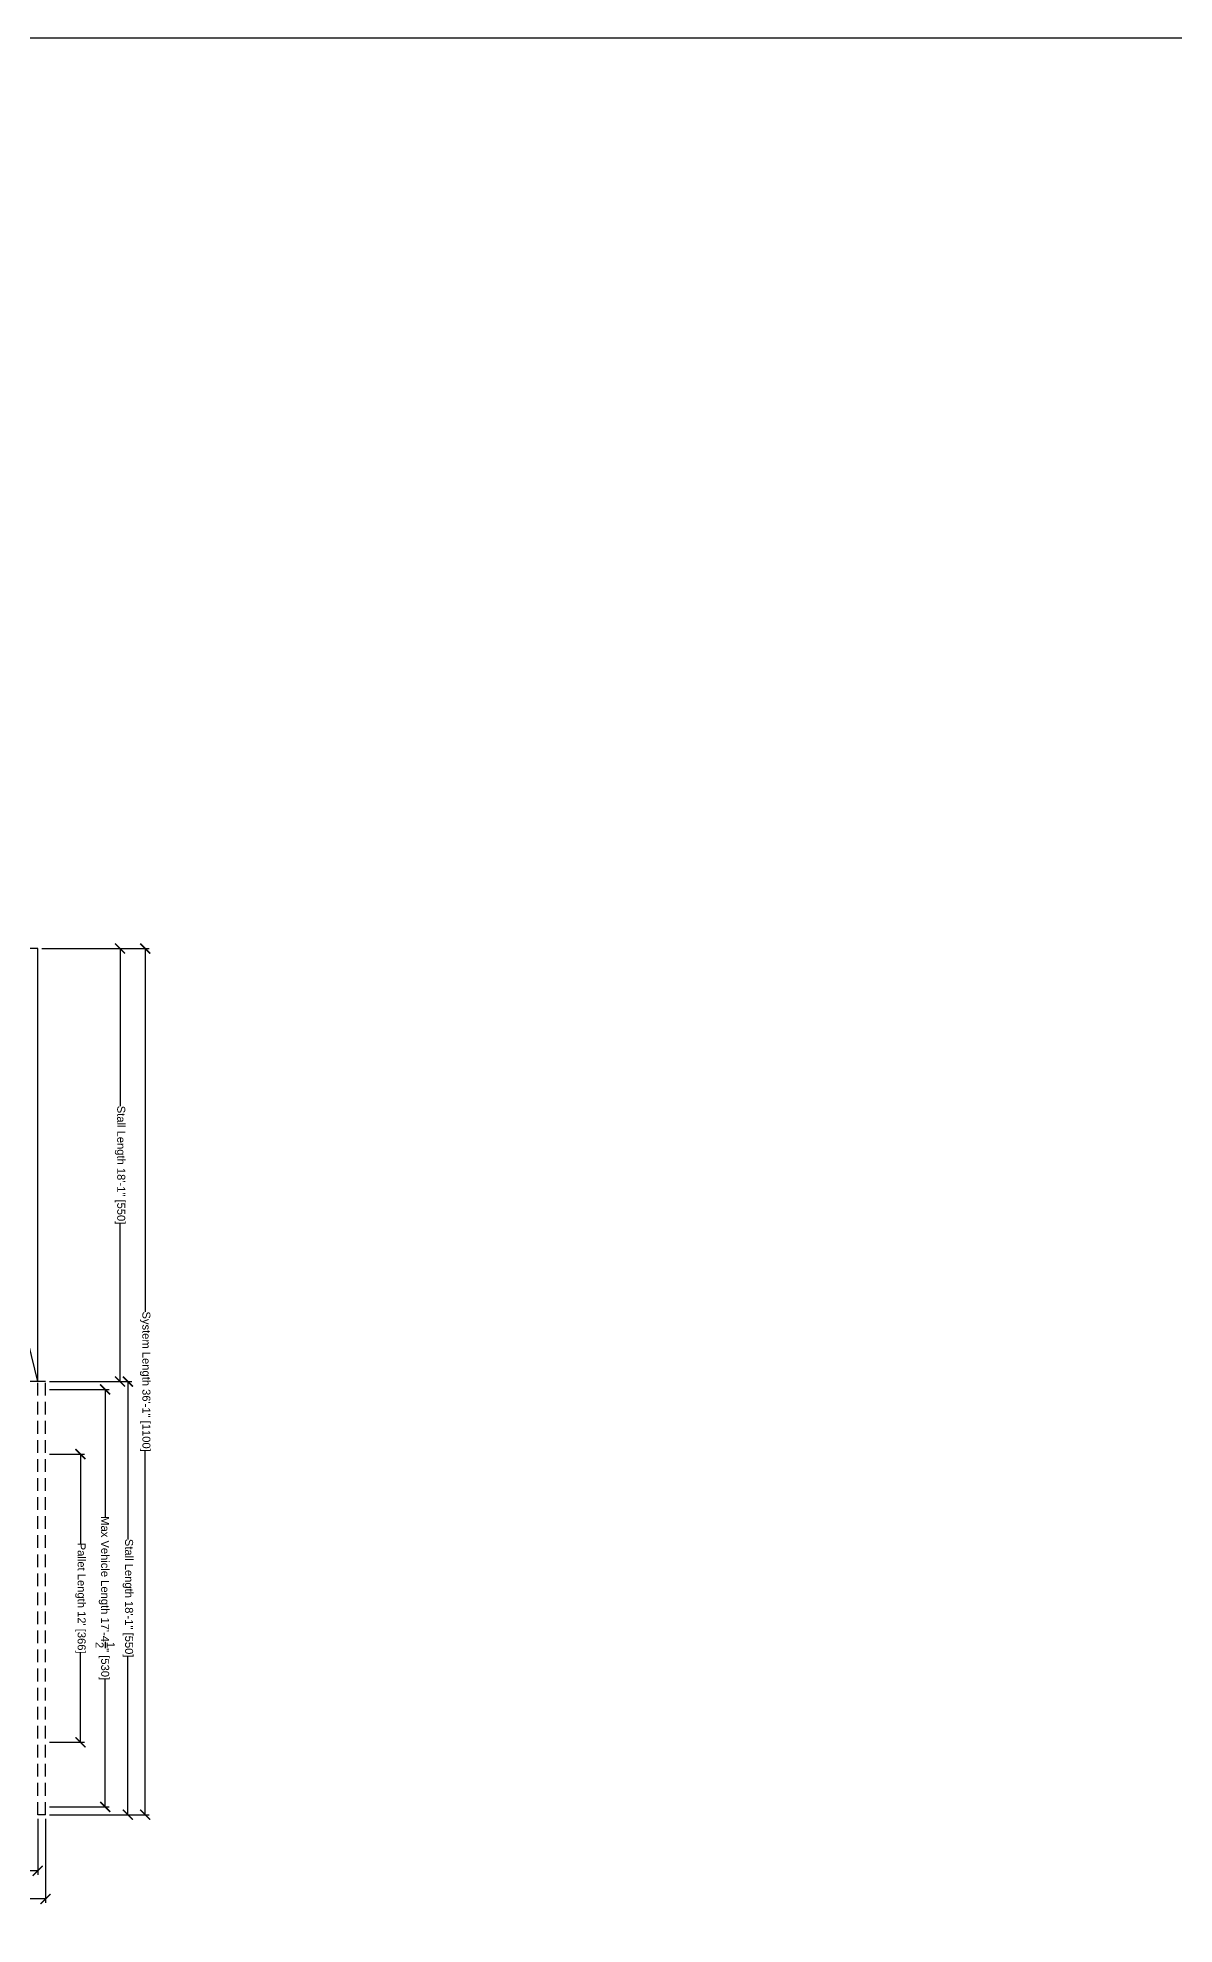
# Model space of a CAD drawing. Extents: x -210816 to 22943, y 10566 to 41486.
# Drawn here: x 20650 to 21218, y 16420 to 17363 of the extents above; entities that cross this region are included whole.
import ezdxf

# ---------------------------------------------------------------- set-up
doc = ezdxf.new("R2010")
doc.units = 0
doc.header["$MEASUREMENT"] = 0
doc.linetypes.add('HIDDEN', pattern=[9.525, 6.35, -3.175])
doc.layers.get('0').update_dxf_attribs({"linetype": 'CONTINUOUS'})
doc.layers.get('DEFPOINTS').update_dxf_attribs({"linetype": 'CONTINUOUS'})
doc.layers.add('DIM', color=6, linetype='CONTINUOUS')
doc.layers.add('KLAUS', color=30, linetype='CONTINUOUS')
doc.styles.get("Standard").update_dxf_attribs({"font": 'arial.ttf'})
doc.dimstyles.get("Standard").update_dxf_attribs({"dimtxt": 5, "dimasz": 5, "dimexe": 2, "dimexo": 2, "dimgap": 0.09, "dimtad": 0, "dimtih": 1, "dimtoh": 1, "dimdec": 1, "dimzin": 0, "dimdsep": 46, "dimlunit": 4, "dimtxsty": 'Standard', "dimblk": 'ARCHTICK', "dimcen": -0.09, "dimadec": 0, "dimazin": 0, "dimtfac": 1, "dimtdec": 4, "dimtofl": 0, "dimtmove": 0, "dimatfit": 3, "dimldrblk": 'ARCHTICK', "dimfxl": 1, "dimtolj": 1, "dimtzin": 0, "dimarcsym": 0})

# ---------------------------------------------------------------- blocks, each defined once
blk = doc.blocks.new('A$C19511')
at = {"layer": 'KLAUS', "linetype": 'HIDDEN'}
for p, q in [((0, 0), (0, 216.535)), ((3.937, 216.535), (0, 216.535)), ((3.937, 0), (3.937, 216.535)), ((3.937, 0), (0, 0))]:
    blk.add_line(p, q, dxfattribs=at)
blk = doc.blocks.new('A$C12488')
for p, q in [((0, 0), (0, 216.53)), ((105.51, 216.53), (0, 216.53)), ((48.73, 200.03), (52.76, 216.53)), ((56.78, 200.03), (52.76, 216.53)), ((105.51, 0), (105.51, 216.53)), ((93.43, 200.03), (12.08, 200.03)), ((12.08, 190.33), (12.08, 200.03)), ((14.3, 197.32), (12.08, 200.03)), ((91.21, 197.32), (93.43, 200.03)), ((93.43, 190.33), (93.43, 200.03)), ((0, 0), (46.37, 190.33)), ((14.3, 193.03), (12.08, 190.33)), ((93.43, 190.33), (12.08, 190.33)), ((14.3, 193.03), (14.3, 197.32)), ((91.21, 197.32), (14.3, 197.32)), ((91.21, 193.03), (14.3, 193.03)), ((105.51, 0), (59.14, 190.33)), ((91.21, 193.03), (91.21, 197.32)), ((91.21, 193.03), (93.43, 190.33)), ((105.51, 0), (0, 0))]:
    blk.add_line(p, q)
blk = doc.blocks.new('_ARCHTICK')
at = {"color": 0, "linetype": 'ByBlock', "const_width": 0.15}
blk.add_lwpolyline([(-0.5, -0.5), (0.5, 0.5)], dxfattribs=at)
blk = doc.blocks.new('*D18121')
at = {"layer": 'DEFPOINTS', "color": 0}
for p in [(20654.05, 16654.98), (20654.05, 16510.88), (20671.47, 16510.88)]:
    blk.add_point(p, dxfattribs=at)
at = {"layer": 'DIM', "color": 0, "lineweight": -2}
for p, q in [((20656.05, 16654.98), (20673.47, 16654.98)), ((20671.47, 16654.98), (20671.47, 16610.32)), ((20671.47, 16510.88), (20671.47, 16555.55)), ((20656.05, 16510.88), (20673.47, 16510.88))]:
    blk.add_line(p, q, dxfattribs=at)
at = {"layer": 'DIM', "color": 0, "lineweight": -2, "xscale": 5, "yscale": 5, "zscale": 5}
for p, rotation in [((20671.47, 16654.98), 90), ((20671.47, 16510.88), 270)]:
    blk.add_blockref('_ARCHTICK', p, dxfattribs=dict(at, rotation=rotation))
at = {"layer": 'DIM', "color": 0, "insert": (20671.47, 16582.93), "char_height": 4, "attachment_point": 5, "rotation": 270}
blk.add_mtext("\\A1;Pallet Length 12' [366]", dxfattribs=at)
blk = doc.blocks.new('*D18122')
at = {"layer": 'DEFPOINTS', "color": 0}
for p in [(20654.05, 16687.26), (20654.05, 16478.6), (20683.83, 16478.6)]:
    blk.add_point(p, dxfattribs=at)
at = {"layer": 'DIM', "color": 0, "lineweight": -2}
for p, q in [((20656.05, 16687.26), (20685.83, 16687.26)), ((20683.83, 16687.26), (20683.83, 16623.49)), ((20683.83, 16478.6), (20683.83, 16542.37)), ((20656.05, 16478.6), (20685.83, 16478.6))]:
    blk.add_line(p, q, dxfattribs=at)
at = {"layer": 'DIM', "color": 0, "lineweight": -2, "xscale": 5, "yscale": 5, "zscale": 5}
for p, rotation in [((20683.83, 16687.26), 90), ((20683.83, 16478.6), 270)]:
    blk.add_blockref('_ARCHTICK', p, dxfattribs=dict(at, rotation=rotation))
at = {"layer": 'DIM', "color": 0, "insert": (20683.83, 16582.93), "char_height": 4, "attachment_point": 5, "rotation": 270}
blk.add_mtext('\\A1;Max Vehicle Length 17\'-4{\\H1.000000x;\\S1/2;}" [530]', dxfattribs=at)
blk = doc.blocks.new('*D18123')
at = {"layer": 'DEFPOINTS', "color": 0}
for p in [(20657.99, 16691.2), (20657.99, 16474.66), (20695.19, 16474.66)]:
    blk.add_point(p, dxfattribs=at)
at = {"layer": 'DIM', "color": 0, "lineweight": -2}
for p, q in [((20659.99, 16691.2), (20697.19, 16691.2)), ((20695.19, 16691.2), (20695.19, 16612.33)), ((20695.19, 16474.66), (20695.19, 16553.54)), ((20659.99, 16474.66), (20697.19, 16474.66))]:
    blk.add_line(p, q, dxfattribs=at)
at = {"layer": 'DIM', "color": 0, "lineweight": -2, "xscale": 5, "yscale": 5, "zscale": 5}
for p, rotation in [((20695.19, 16691.2), 90), ((20695.19, 16474.66), 270)]:
    blk.add_blockref('_ARCHTICK', p, dxfattribs=dict(at, rotation=rotation))
at = {"layer": 'DIM', "color": 0, "insert": (20695.19, 16582.93), "char_height": 4, "attachment_point": 5, "rotation": 270}
blk.add_mtext('\\A1;Stall Length 18\'-1" [550]', dxfattribs=at)
blk = doc.blocks.new('*D18124')
at = {"layer": 'DEFPOINTS', "color": 0}
for p in [(20650.12, 16907.73), (20654.05, 16691.2), (20691.25, 16691.2)]:
    blk.add_point(p, dxfattribs=at)
at = {"layer": 'DIM', "color": 0, "lineweight": -2}
for p, q in [((20652.12, 16907.73), (20693.25, 16907.73)), ((20691.25, 16907.73), (20691.25, 16828.86)), ((20691.25, 16691.2), (20691.25, 16770.07)), ((20656.05, 16691.2), (20693.25, 16691.2))]:
    blk.add_line(p, q, dxfattribs=at)
at = {"layer": 'DIM', "color": 0, "lineweight": -2, "xscale": 5, "yscale": 5, "zscale": 5}
for p, rotation in [((20691.25, 16907.73), 90), ((20691.25, 16691.2), 270)]:
    blk.add_blockref('_ARCHTICK', p, dxfattribs=dict(at, rotation=rotation))
at = {"layer": 'DIM', "color": 0, "insert": (20691.25, 16799.47), "char_height": 4, "attachment_point": 5, "rotation": 270}
blk.add_mtext('\\A1;Stall Length 18\'-1" [550]', dxfattribs=at)
blk = doc.blocks.new('*D18125')
at = {"layer": 'DEFPOINTS', "color": 0}
for p in [(20650.12, 16907.73), (20654.05, 16474.66), (20703.84, 16474.66)]:
    blk.add_point(p, dxfattribs=at)
at = {"layer": 'DIM', "color": 0, "lineweight": -2}
for p, q in [((20652.12, 16907.73), (20705.84, 16907.73)), ((20703.84, 16907.73), (20703.84, 16726.02)), ((20703.84, 16474.66), (20703.84, 16656.37)), ((20656.05, 16474.66), (20705.84, 16474.66))]:
    blk.add_line(p, q, dxfattribs=at)
at = {"layer": 'DIM', "color": 0, "lineweight": -2, "xscale": 5, "yscale": 5, "zscale": 5}
for p, rotation in [((20703.84, 16907.73), 90), ((20703.84, 16474.66), 270)]:
    blk.add_blockref('_ARCHTICK', p, dxfattribs=dict(at, rotation=rotation))
at = {"layer": 'DIM', "color": 0, "insert": (20703.84, 16691.2), "char_height": 4, "attachment_point": 5, "rotation": 270}
blk.add_mtext('\\A1;System Length 36\'-1" [1100]', dxfattribs=at)
blk = doc.blocks.new('*D18363')
at = {"layer": 'DEFPOINTS', "color": 0}
for p in [(20544.61, 16474.66), (20650.12, 16474.66), (20650.12, 16446.65)]:
    blk.add_point(p, dxfattribs=at)
at = {"layer": 'DIM', "color": 0, "lineweight": -2}
for p, q in [((20544.61, 16472.66), (20544.61, 16444.65)), ((20650.12, 16472.66), (20650.12, 16444.65)), ((20544.61, 16446.65), (20569.45, 16446.65)), ((20650.12, 16446.65), (20625.27, 16446.65))]:
    blk.add_line(p, q, dxfattribs=at)
at = {"layer": 'DIM', "color": 0, "lineweight": -2, "xscale": 5, "yscale": 5, "zscale": 5, "rotation": 180}
blk.add_blockref('_ARCHTICK', (20544.61, 16446.65), dxfattribs=at)
at = {"layer": 'DIM', "color": 0, "lineweight": -2, "xscale": 5, "yscale": 5, "zscale": 5}
blk.add_blockref('_ARCHTICK', (20650.12, 16446.65), dxfattribs=at)
at = {"layer": 'DIM', "color": 0, "insert": (20597.36, 16446.65), "char_height": 4, "attachment_point": 5}
blk.add_mtext('\\A1;Stall Width 8\'-9{\\H1.000000x;\\S1/2;}" [268]', dxfattribs=at)
blk = doc.blocks.new('*D18365')
at = {"layer": 'DEFPOINTS', "color": 0}
for p in [(19696.57, 16474.66), (20654.05, 16474.66), (20654.05, 16432.54)]:
    blk.add_point(p, dxfattribs=at)
at = {"layer": 'DIM', "color": 0, "lineweight": -2}
for p, q in [((19696.57, 16472.66), (19696.57, 16430.54)), ((20654.05, 16472.66), (20654.05, 16430.54)), ((19696.57, 16432.54), (20140.42, 16432.54)), ((20654.05, 16432.54), (20210.21, 16432.54))]:
    blk.add_line(p, q, dxfattribs=at)
at = {"layer": 'DIM', "color": 0, "lineweight": -2, "xscale": 5, "yscale": 5, "zscale": 5, "rotation": 180}
blk.add_blockref('_ARCHTICK', (19696.57, 16432.54), dxfattribs=at)
at = {"layer": 'DIM', "color": 0, "lineweight": -2, "xscale": 5, "yscale": 5, "zscale": 5}
blk.add_blockref('_ARCHTICK', (20654.05, 16432.54), dxfattribs=at)
at = {"layer": 'DIM', "color": 0, "insert": (20175.31, 16432.54), "char_height": 4, "attachment_point": 5}
blk.add_mtext('\\A1;System Width 79\'-9{\\H1.000000x;\\S1/2;}" [2432]', dxfattribs=at)

msp = doc.modelspace()

# ---------------------------------------------------------------- linework, layer by layer
at = {"layer": 'DIM'}
msp.add_line((10528.36, 17363.08), (22942.79, 17363.08), dxfattribs=at)

# ---------------------------------------------------------------- block references
msp.add_blockref('A$C12488', (20544.61, 16691.2))
msp.add_blockref('A$C19511', (20650.12, 16474.66), dxfattribs=at)

# ---------------------------------------------------------------- dimensions: what is measured, and where the dimension line sits
for base, p1, p2, text, override, picture, middle in [((20691.25, 16691.2), (20650.12, 16907.73), (20654.05, 16691.2), 'Stall Length <>', {"dimtxt": 4, "dimdec": 0}, '*D18124', (20691.25, 16799.47)), ((20703.84, 16474.66), (20650.12, 16907.73), (20654.05, 16474.66), 'System Length <>', {"dimtxt": 4, "dimdec": 0}, '*D18125', (20703.84, 16691.2)), ((20683.83, 16478.6), (20654.05, 16687.26), (20654.05, 16478.6), 'Max Vehicle Length <>', {"dimtxt": 4}, '*D18122', (20683.83, 16582.93)), ((20695.19, 16474.66), (20657.99, 16691.2), (20657.99, 16474.66), 'Stall Length <>', {"dimtxt": 4, "dimdec": 0}, '*D18123', (20695.19, 16582.93)), ((20671.47, 16510.88), (20654.05, 16654.98), (20654.05, 16510.88), 'Pallet Length <>', {"dimtxt": 4}, '*D18121', (20671.47, 16582.93))]:
    dim = msp.add_linear_dim(base=base, p1=p1, p2=p2, angle=90, text=text, dimstyle='Standard', override=override, dxfattribs=at)
    dim.commit()
    dim.dimension.update_dxf_attribs({"geometry": picture, "text_midpoint": middle, "text_rotation": 270})
for base, p1, p2, text, picture, middle in [((20654.05, 16432.54), (19696.57, 16474.66), (20654.05, 16474.66), 'System Width <>', '*D18365', (20175.31, 16432.54)), ((20650.12, 16446.65), (20544.61, 16474.66), (20650.12, 16474.66), 'Stall Width <>', '*D18363', (20597.36, 16446.65))]:
    dim = msp.add_linear_dim(base=base, p1=p1, p2=p2, text=text, dimstyle='Standard', override={"dimtxt": 4}, dxfattribs=at)
    dim.commit()
    dim.dimension.update_dxf_attribs({"geometry": picture, "text_midpoint": middle})

doc.saveas('drawing.dxf')
